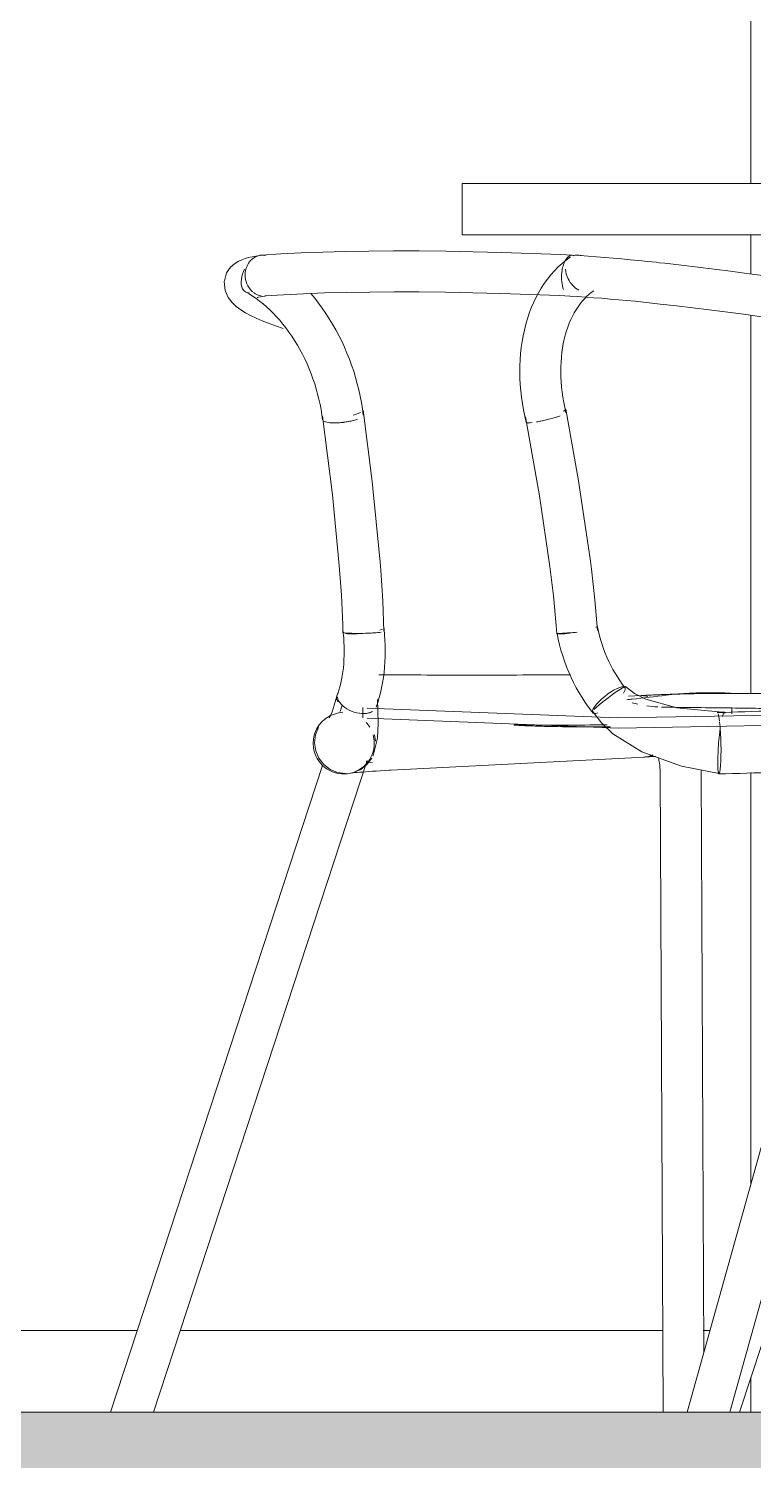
# Model space of a CAD drawing. Header units: inches. Extents: x 21386 to 98862, y -290 to 853.
# Drawn here: x 35759.2 to 35776.89, y -1.17 to 33.78 of the extents above; entities that cross this region are included whole.
import ezdxf

# ---------------------------------------------------------------- set-up
doc = ezdxf.new("R2010")
doc.units = ezdxf.units.IN
doc.header["$MEASUREMENT"] = 0
doc.linetypes.add('Grid Line 1_2_', pattern=[0.875, 0.5, -0.125, 0.125, -0.125])
for name, color, linetype, lineweight in [('A-FLOR', 192, 'Continuous', 13), ('A-FLOR-LEVL', 51, 'Continuous', 9), ('A-FLOR-PATT', 8, 'Continuous', 25), ('A-GLAZ-CWMG', 51, 'Continuous', 13), ('I-FURN', 30, 'Continuous', 13), ('I-WALL', 2, 'Continuous', 13)]:
    doc.layers.add(name, color=color, linetype=linetype, lineweight=lineweight)

# ---------------------------------------------------------------- blocks, each defined once
blk = doc.blocks.new('Struct_Xcel_Sports Complex_rvt-4-Building Section - East_West looking South')
at = {"layer": 'A-FLOR-PATT', "lineweight": 9}
h = blk.add_hatch(dxfattribs=at)
h.set_pattern_fill('FP_62', color=256, style=0, pattern_type=2)
h.set_pattern_definition([(50, (-87938.914, 98.42), (55.0854, -4.819842), [5.76, -63.36]), (355, (-87938.914, 98.42), (-10.65569, 57.76853), [4.608, -50.688]), (100.451, (-87934.323, 98.02), (44.429468, 52.94866), [4.895, -53.848]), (46.184, (-87938.914, 113.78), (81.96444, -12.71212), [8.64, -95.04]), (96.636, (-87932.084, 112.72), (71.7815, 74.81238), [7.343, -80.772]), (351.184, (-87938.91, 113.78), (71.78195, 74.81243), [6.912, -76.032]), (21, (-87931.234, 109.94), (45.84207, -30.92146), [5.76, -63.36]), (326, (-87931.234, 109.94), (18.687064, 55.691476), [4.608, -50.688]), (71.451, (-87927.414, 107.363), (64.52891, 24.77011), [4.895, -53.848]), (37.5, (-87938.914, 98.42), (0.9338946, 25.566816), [2.534, -47.539, 2.534, -48.922, -50.88]), (37.5, (-87938.914, 98.42), (0.9338946, 25.566816), [-101.53, 2.534, -48.346]), (7.5, (-87938.914, 98.42), (20.20404, 30.291303), [2.534, -26.803, 2.534, -46.387, -19.392]), (7.5, (-87938.914, 98.42), (20.20404, 30.291303), [-78.259, 2.534, -16.858]), (327.5, (-87956.04, 98.42), (40.9977845, -1.7324026), [2.534, -16.666, 2.534, -57.37, -79.488]), (327.5, (-87956.04, 98.42), (40.9977845, -1.7324026), [-79.104, 2.534, -76.954]), (317.5, (-87963.72, 98.42), (44.788883, 7.687839), [2.534, -22.426, 2.534, -37.248, -56.448]), (317.5, (-87963.72, 98.42), (44.788883, 7.687839), [-64.742, 2.534, -53.914])])
h.paths.add_polyline_path([(-26273.39, -6), (-22066.14, -6), (-22066.14, 0), (-26273.39, 0), (-26273.39, -1.696)], flags=0)
at = {"layer": 'A-FLOR', "color": 7}
blk.add_line((-22066.14, 0), (-26273.39, 0), dxfattribs=at)
blk = doc.blocks.new('Falcon 7700 Series Pedestal Base - 36_ Square Top x 30_ - Wheelchair Height-460525-Building Section - East_West looking South')
at = {"layer": 'I-FURN', "color": 8, "lineweight": 9}
for p, q in [((-26223.344, 30), (-26197.888, 30)), ((-26223.344, 30), (-26223.344, 28.75)), ((-26197.888, 28.75), (-26223.344, 28.75))]:
    blk.add_line(p, q, dxfattribs=at)
blk = doc.blocks.new('HermanMiller_Collection_Air-Chair_SideChair_Arms - Arms-V156-Building Section - East_West looking South')
at = {"layer": 'I-FURN', "color": 8, "lineweight": 9}
for p, q in [((-26140.867, 27.627), (-26140.869, 27.605)), ((-26123.792, 20.719), (-26129.567, 0)), ((-26128.529, 0), (-26122.828, 20.451)), ((-26131.079, 17.721), (-26131.079, 17.711)), ((-26130.695, 17.496), (-26130.997, 17.48)), ((-26128.709, 17.552), (-26124.661, 17.551)), ((-26138.125, 17.42), (-26138.098, 17.342)), ((-26137.987, 17.26), (-26138.036, 17.109)), ((-26137.487, 17.208), (-26137.487, 16.957)), ((-26128.476, 17.195), (-26128.476, 17.053)), ((-26128.639, 17.066), (-26128.657, 17.091)), ((-26137.198, 16.537), (-26137.173, 16.387)), ((-26138.468, 15.793), (-26143.65, 0)), ((-26142.598, 0), (-26137.378, 15.909)), ((-26137.407, 15.885), (-26137.247, 15.858)), ((-26136.799, 15.675), (-26130.611, 15.998)), ((-26130.228, 15.645), (-26130.151, 0)), ((-26129.229, 15.671), (-26129.228, 15.65)), ((-26129.158, 1.459), (-26129.228, 15.65)), ((-26142.603, 0), (-26142.599, 0)), ((-26128.535, 0), (-26128.53, 0))]:
    blk.add_line(p, q, dxfattribs=at)
at = {"layer": 'I-FURN', "color": 8, "lineweight": 9, "flags": 128}
for points in [[(-26139.955, 28.25), (-26139.486, 28.28), (-26138.989, 28.306), (-26138.465, 28.326), (-26137.914, 28.34), (-26137.337, 28.35), (-26136.735, 28.353), (-26136.11, 28.352), (-26135.461, 28.345), (-26134.79, 28.332), (-26134.097, 28.314), (-26133.385, 28.291), (-26132.654, 28.263), (-26132.378, 28.251)], [(-26140.867, 27.627), (-26140.811, 27.817), (-26140.717, 27.954), (-26140.619, 28.041), (-26140.527, 28.098), (-26140.442, 28.137), (-26140.359, 28.167), (-26140.275, 28.191), (-26140.19, 28.211), (-26140.1, 28.228), (-26140.006, 28.243), (-26139.979, 28.247)], [(-26132.414, 28.206), (-26132.519, 28.13), (-26132.619, 28.048), (-26132.716, 27.961), (-26132.807, 27.868), (-26132.895, 27.77), (-26132.978, 27.667), (-26133.056, 27.559), (-26133.129, 27.447), (-26133.198, 27.331), (-26133.262, 27.211), (-26133.321, 27.088), (-26133.375, 26.961), (-26133.424, 26.83), (-26133.469, 26.697), (-26133.509, 26.561), (-26133.543, 26.422), (-26133.574, 26.281), (-26133.599, 26.138), (-26133.619, 25.993), (-26133.635, 25.845), (-26133.646, 25.697), (-26133.652, 25.547), (-26133.653, 25.395), (-26133.65, 25.243), (-26133.642, 25.09), (-26133.63, 24.936), (-26133.613, 24.782), (-26133.591, 24.628), (-26133.565, 24.474), (-26133.534, 24.32), (-26133.499, 24.167)], [(-26132.376, 28.251), (-26132.18, 28.238), (-26131.982, 28.224), (-26131.781, 28.209), (-26131.578, 28.193), (-26131.373, 28.176), (-26131.166, 28.158), (-26130.958, 28.139), (-26130.748, 28.118), (-26130.538, 28.097), (-26130.328, 28.075), (-26130.252, 28.066)], [(-26125.131, 27.348), (-26125.482, 27.409), (-26125.84, 27.468), (-26126.205, 27.527), (-26126.577, 27.585), (-26126.955, 27.642), (-26127.338, 27.698), (-26127.725, 27.753), (-26128.116, 27.806), (-26128.511, 27.858), (-26128.909, 27.909), (-26129.309, 27.958), (-26129.711, 28.005), (-26130.113, 28.051), (-26130.252, 28.066)], [(-26140.869, 27.605), (-26140.847, 27.389), (-26140.772, 27.218), (-26140.677, 27.092), (-26140.575, 26.996), (-26140.467, 26.915), (-26140.352, 26.843), (-26140.228, 26.776), (-26140.093, 26.712), (-26139.946, 26.648), (-26139.787, 26.586), (-26139.615, 26.523), (-26139.43, 26.461)], [(-26140.35, 27.355), (-26140.264, 27.306), (-26140.179, 27.252), (-26140.093, 27.193), (-26140.008, 27.13), (-26139.923, 27.062), (-26139.839, 26.99), (-26139.757, 26.913), (-26139.675, 26.833), (-26139.595, 26.748), (-26139.516, 26.66), (-26139.439, 26.567), (-26139.364, 26.472), (-26139.291, 26.372), (-26139.22, 26.27), (-26139.151, 26.164), (-26139.085, 26.056), (-26139.022, 25.944), (-26138.961, 25.831), (-26138.903, 25.715), (-26138.849, 25.597), (-26138.797, 25.477), (-26138.749, 25.355), (-26138.704, 25.233), (-26138.662, 25.109), (-26138.624, 24.984), (-26138.589, 24.858), (-26138.558, 24.732), (-26138.531, 24.605), (-26138.507, 24.479), (-26138.487, 24.353), (-26138.471, 24.228)], [(-26139.875, 27.253), (-26139.421, 27.283), (-26138.937, 27.307), (-26138.425, 27.327), (-26137.884, 27.341), (-26137.317, 27.35), (-26136.725, 27.353), (-26136.107, 27.352), (-26135.466, 27.344), (-26134.802, 27.332), (-26134.116, 27.314), (-26133.41, 27.291), (-26132.685, 27.263), (-26132.428, 27.252)], [(-26138.758, 27.313), (-26138.662, 27.196), (-26138.568, 27.076), (-26138.477, 26.953), (-26138.389, 26.826), (-26138.305, 26.696), (-26138.224, 26.563), (-26138.146, 26.427), (-26138.072, 26.289), (-26138.002, 26.148), (-26137.936, 26.005), (-26137.873, 25.86), (-26137.815, 25.713), (-26137.76, 25.564), (-26137.71, 25.414), (-26137.664, 25.263), (-26137.621, 25.111), (-26137.584, 24.958), (-26137.55, 24.804), (-26137.521, 24.65), (-26137.497, 24.496), (-26137.477, 24.342)], [(-26131.85, 27.38), (-26131.909, 27.337), (-26131.967, 27.29), (-26132.024, 27.239), (-26132.078, 27.183), (-26132.132, 27.123), (-26132.183, 27.059), (-26132.233, 26.991), (-26132.281, 26.918), (-26132.326, 26.842), (-26132.369, 26.761), (-26132.409, 26.676), (-26132.447, 26.587), (-26132.482, 26.495), (-26132.514, 26.399), (-26132.543, 26.299), (-26132.569, 26.196), (-26132.592, 26.091), (-26132.611, 25.982), (-26132.627, 25.87), (-26132.639, 25.756), (-26132.647, 25.64), (-26132.652, 25.521), (-26132.653, 25.401), (-26132.651, 25.279), (-26132.644, 25.156), (-26132.634, 25.032), (-26132.62, 24.907), (-26132.603, 24.781), (-26132.581, 24.655), (-26132.556, 24.529), (-26132.528, 24.402)], [(-26140.067, 27.21), (-26140.057, 27.213), (-26140.032, 27.221), (-26139.992, 27.231), (-26139.941, 27.241), (-26139.878, 27.251), (-26139.85, 27.256)], [(-26132.43, 27.252), (-26132.24, 27.24), (-26132.047, 27.226), (-26131.85, 27.212), (-26131.652, 27.196), (-26131.451, 27.179), (-26131.249, 27.162), (-26131.045, 27.143), (-26130.84, 27.123), (-26130.634, 27.102), (-26130.428, 27.08), (-26130.361, 27.072)], [(-26125.304, 26.363), (-26125.649, 26.423), (-26126.002, 26.482), (-26126.362, 26.54), (-26126.729, 26.597), (-26127.102, 26.653), (-26127.48, 26.708), (-26127.862, 26.762), (-26128.249, 26.815), (-26128.64, 26.867), (-26129.033, 26.917), (-26129.429, 26.965), (-26129.826, 27.012), (-26130.224, 27.057), (-26130.361, 27.072)], [(-26131.93, 20.78), (-26132.222, 22.744), (-26132.531, 24.486)], [(-26138.472, 24.323), (-26138.23, 22.401), (-26138.06, 20.671)], [(-26137.063, 20.756), (-26137.259, 22.72), (-26137.481, 24.462)], [(-26133.513, 24.299), (-26133.176, 22.377), (-26132.921, 20.647)], [(-26138.06, 20.671), (-26138.009, 19.953), (-26137.978, 19.232), (-26137.974, 19.041)], [(-26136.974, 19.062), (-26137, 19.812), (-26137.047, 20.56), (-26137.063, 20.756)], [(-26132.921, 20.647), (-26132.834, 19.929), (-26132.768, 19.207), (-26132.754, 19.017)], [(-26131.757, 19.086), (-26131.82, 19.837), (-26131.904, 20.584), (-26131.93, 20.78)], [(-26138.1, 17.551), (-26138.073, 17.631), (-26138.049, 17.714), (-26138.026, 17.8), (-26138.007, 17.889), (-26137.989, 17.981), (-26137.974, 18.076), (-26137.962, 18.174), (-26137.952, 18.274), (-26137.946, 18.376), (-26137.941, 18.48), (-26137.94, 18.585), (-26137.941, 18.692), (-26137.946, 18.801), (-26137.953, 18.91), (-26137.963, 19.02), (-26137.966, 19.052)], [(-26137.157, 17.218), (-26137.119, 17.332), (-26137.084, 17.448), (-26137.054, 17.567), (-26137.027, 17.688), (-26137.004, 17.812), (-26136.984, 17.937), (-26136.968, 18.064), (-26136.956, 18.192), (-26136.947, 18.322), (-26136.942, 18.453), (-26136.94, 18.585), (-26136.942, 18.719), (-26136.947, 18.853), (-26136.956, 18.987), (-26136.968, 19.122), (-26136.972, 19.161)], [(-26132.745, 19.015), (-26132.717, 18.877), (-26132.685, 18.74), (-26132.649, 18.603), (-26132.608, 18.468), (-26132.563, 18.334), (-26132.514, 18.201), (-26132.461, 18.07), (-26132.403, 17.941), (-26132.342, 17.815), (-26132.277, 17.69), (-26132.209, 17.568), (-26132.136, 17.448), (-26132.06, 17.331), (-26131.981, 17.217), (-26131.898, 17.106), (-26131.874, 17.075)], [(-26131.089, 17.694), (-26131.152, 17.778), (-26131.214, 17.864), (-26131.273, 17.953), (-26131.329, 18.045), (-26131.383, 18.138), (-26131.434, 18.234), (-26131.482, 18.333), (-26131.528, 18.432), (-26131.57, 18.534), (-26131.609, 18.637), (-26131.645, 18.741), (-26131.678, 18.846), (-26131.707, 18.953), (-26131.733, 19.059), (-26131.756, 19.167), (-26131.762, 19.197)], [(-26138.122, 17.486), (-26138.182, 17.262), (-26138.238, 17.101), (-26138.286, 16.996), (-26138.309, 16.958), (-26138.31, 16.955)], [(-26138.08, 17.57), (-26138.119, 17.498), (-26138.125, 17.42)], [(-26131.529, 17.42), (-26131.424, 17.498), (-26131.323, 17.57), (-26131.233, 17.633), (-26131.159, 17.681), (-26131.106, 17.711), (-26131.079, 17.721)], [(-26131.077, 17.72), (-26130.858, 17.551), (-26130.577, 17.407), (-26129.822, 17.196), (-26128.711, 17.092), (-26128.657, 17.091)], [(-26130.708, 17.495), (-26130.682, 17.497), (-26130.656, 17.498), (-26130.629, 17.5), (-26130.6, 17.502), (-26130.57, 17.504), (-26130.538, 17.505), (-26130.506, 17.507), (-26130.472, 17.509), (-26130.436, 17.511), (-26130.4, 17.512), (-26130.362, 17.514), (-26130.324, 17.516), (-26130.284, 17.518), (-26130.243, 17.519), (-26130.201, 17.521), (-26130.158, 17.523), (-26130.115, 17.524), (-26130.07, 17.526), (-26130.025, 17.527), (-26129.98, 17.529), (-26129.933, 17.53), (-26129.886, 17.532), (-26129.839, 17.533), (-26129.792, 17.535), (-26129.744, 17.536), (-26129.695, 17.537), (-26129.647, 17.539), (-26129.599, 17.54), (-26129.55, 17.541), (-26129.502, 17.542), (-26129.454, 17.543), (-26129.406, 17.544), (-26129.358, 17.545), (-26129.311, 17.546), (-26129.264, 17.547), (-26129.217, 17.548), (-26129.171, 17.548), (-26129.126, 17.549), (-26129.082, 17.55), (-26129.038, 17.55), (-26128.995, 17.551), (-26128.953, 17.551), (-26128.912, 17.552), (-26128.872, 17.552), (-26128.833, 17.552), (-26128.795, 17.552), (-26128.758, 17.552), (-26128.723, 17.552), (-26128.709, 17.552)], [(-26137.381, 17.193), (-26131.258, 16.956), (-26125.126, 17.064), (-26121.317, 17.307)], [(-26137.129, 17.406), (-26137.116, 17.13), (-26137.11, 16.828), (-26137.129, 16.455), (-26137.236, 16.033), (-26137.24, 16.024)], [(-26131.847, 17.159), (-26131.794, 17.207), (-26131.72, 17.27), (-26131.63, 17.342), (-26131.529, 17.42)], [(-26126.321, 17.173), (-26126.453, 17.167), (-26126.59, 17.161), (-26126.731, 17.155), (-26126.877, 17.149), (-26127.026, 17.143), (-26127.179, 17.137), (-26127.336, 17.132), (-26127.495, 17.126), (-26127.658, 17.12), (-26127.823, 17.115), (-26127.99, 17.109), (-26128.159, 17.104), (-26128.331, 17.098), (-26128.503, 17.093), (-26128.677, 17.088), (-26128.837, 17.084)], [(-26138.155, 17.056), (-26138.082, 17.074), (-26138.025, 17.084), (-26137.972, 17.092)], [(-26137.382, 16.943), (-26131.244, 16.705), (-26125.099, 16.815), (-26121.313, 17.056)], [(-26131.877, 17.12), (-26131.661, 16.832), (-26131.385, 16.565), (-26130.679, 16.122), (-26129.705, 15.777), (-26128.789, 15.597)], [(-26128.657, 17.091), (-26128.68, 17.066), (-26128.705, 16.991)], [(-26138.663, 16.344), (-26138.639, 16.537), (-26138.566, 16.717)], [(-26128.761, 16.696), (-26128.781, 16.537), (-26128.801, 16.344)], [(-26137.91, 15.597), (-26138.103, 15.622), (-26138.284, 15.697), (-26138.44, 15.816), (-26138.559, 15.97), (-26138.636, 16.151), (-26138.663, 16.344)], [(-26128.801, 16.344), (-26128.815, 16.151), (-26128.823, 15.97), (-26128.824, 15.816), (-26128.818, 15.697), (-26128.805, 15.622), (-26128.787, 15.597)], [(-26137.268, 15.97), (-26137.385, 15.816), (-26137.538, 15.697), (-26137.717, 15.622)], [(-26130.598, 15.999), (-26130.581, 16), (-26130.561, 16.001), (-26130.54, 16.003), (-26130.516, 16.004), (-26130.491, 16.006), (-26130.464, 16.007), (-26130.435, 16.009), (-26130.405, 16.01), (-26130.373, 16.012), (-26130.339, 16.014)], [(-26130.273, 15.986), (-26130.264, 15.952), (-26130.257, 15.918), (-26130.25, 15.882), (-26130.244, 15.846), (-26130.239, 15.809), (-26130.235, 15.772), (-26130.232, 15.734), (-26130.23, 15.696), (-26130.229, 15.658), (-26130.228, 15.645)], [(-26137.785, 15.604), (-26137.776, 15.605), (-26137.753, 15.608), (-26137.719, 15.612), (-26137.675, 15.617), (-26137.623, 15.622), (-26137.563, 15.627), (-26137.495, 15.632), (-26137.421, 15.638), (-26137.339, 15.644), (-26137.251, 15.649), (-26137.157, 15.655), (-26137.056, 15.661), (-26136.95, 15.667), (-26136.838, 15.673), (-26136.799, 15.675)], [(-26126.25, 15.675), (-26126.385, 15.669), (-26126.525, 15.663), (-26126.668, 15.657), (-26126.816, 15.65), (-26126.967, 15.644), (-26127.122, 15.638), (-26127.281, 15.633), (-26127.442, 15.627), (-26127.606, 15.621), (-26127.773, 15.615), (-26127.942, 15.61), (-26128.113, 15.604), (-26128.286, 15.599), (-26128.46, 15.594), (-26128.635, 15.589), (-26128.796, 15.585)]]:
    blk.add_lwpolyline(points, dxfattribs=at)
at = {"layer": 'I-FURN', "color": 8, "lineweight": 9}
for centre, major_axis, ratio, start_param, end_param in [((-26140.109, 27.793), (0.241, 0.438), 0.575844, 0.052593, 0.576192), ((-26132.132, 27.793), (-0.282, 0.413), 0.716528, 5.57384, 6.097439), ((-26140.109, 27.793), (0.241, 0.438), 0.575844, 2.146988, 3.455985), ((-26140.109, 27.793), (0.241, 0.438), 0.575844, 1.623389, 2.146988), ((-26132.132, 27.793), (-0.282, 0.413), 0.716528, 0.861451, 1.38505), ((-26132.132, 27.793), (-0.282, 0.413), 0.716528, 1.38505, 2.170448), ((-26133.022, 24.392), (0.491, 0.093), 0.137076, 5.750632, 6.274231), ((-26133.022, 24.392), (0.491, 0.093), 0.137076, 0, 0.252845), ((-26137.974, 24.285), (0.497, 0.057), 0.234229, 3.138866, 3.141593), ((-26137.974, 24.285), (0.497, 0.057), 0.234229, 3.400666, 3.924264), ((-26137.974, 24.285), (0.497, 0.057), 0.234229, 3.93217, 4.186064), ((-26137.974, 24.285), (0.497, 0.057), 0.234229, 4.197005, 4.447863), ((-26137.974, 24.285), (0.497, 0.057), 0.234229, 4.452168, 4.709663), ((-26137.974, 24.285), (0.497, 0.057), 0.234229, 4.713014, 4.971462), ((-26137.974, 24.285), (0.497, 0.057), 0.234229, 4.975221, 5.233261), ((-26137.977, 24.392), (0.495, 0.07), 0.185134, 5.21887, 5.480669), ((-26137.974, 24.285), (0.497, 0.057), 0.234229, 5.239572, 5.495061), ((-26137.977, 24.392), (0.495, 0.07), 0.185134, 5.480669, 5.742468), ((-26133.013, 24.285), (0.486, 0.118), 0.11091, 3.117428, 3.141593), ((-26133.013, 24.285), (0.486, 0.118), 0.11091, 3.379228, 3.902826), ((-26133.013, 24.285), (0.486, 0.118), 0.11091, 4.192229, 4.426425), ((-26133.013, 24.285), (0.486, 0.118), 0.11091, 4.449986, 4.688225), ((-26133.013, 24.285), (0.486, 0.118), 0.11091, 4.712585, 4.950024), ((-26133.013, 24.285), (0.486, 0.118), 0.11091, 4.977051, 5.211823), ((-26133.013, 24.285), (0.486, 0.118), 0.11091, 5.243425, 5.473623), ((-26137.474, 19.052), (0.5, 0.01), 0.069551, 2.877975, 3.139774), ((-26137.474, 19.052), (0.5, 0.01), 0.069551, 3.141593, 3.925172), ((-26137.469, 19.106), (0.497, 0.055), 0.180952, 3.008611, 3.27041), ((-26137.469, 19.106), (0.497, 0.055), 0.180952, 3.532209, 3.794009), ((-26137.469, 19.106), (0.497, 0.055), 0.180952, 3.794009, 4.579407), ((-26137.474, 19.052), (0.5, 0.01), 0.069551, 3.925172, 5.495969), ((-26137.474, 19.052), (0.5, 0.01), 0.069551, 5.495969, 5.757768), ((-26137.469, 19.106), (0.497, 0.055), 0.180952, 5.626605, 5.888404), ((-26132.253, 19.106), (0.492, 0.091), 0.107353, 2.992907, 4.040105), ((-26132.256, 19.052), (0.499, 0.035), 0.020295, 2.880196, 3.141593), ((-26132.256, 19.052), (0.499, 0.035), 0.020295, 3.141996, 3.927394), ((-26132.256, 19.052), (0.499, 0.035), 0.020295, 3.927394, 4.712792), ((-26132.253, 19.106), (0.492, 0.091), 0.107353, 4.040105, 4.301904), ((-26132.253, 19.106), (0.492, 0.091), 0.107353, 5.872701, 6.396299), ((-26137.628, 17.385), (-0.471, 0.167), 0.596783, 0, 0.053822), ((-26131.481, 17.385), (0.393, 0.31), 0.26753, 0.631223, 2.202019), ((-26131.481, 17.385), (0.393, 0.31), 0.26753, 5.605411, 6.914408), ((-26135.455, 101.858), (0, 84.692), 0.707107, 3.217566, 3.231436), ((-26137.628, 17.385), (-0.471, 0.167), 0.596783, 0.315622, 0.839221), ((-26137.628, 17.385), (-0.471, 0.167), 0.596783, 0.839221, 1.886418), ((-26131.481, 17.385), (0.393, 0.31), 0.26753, 2.202019, 3.772816), ((-26137.952, 16.334), (-0.202, 0.722), 0.995009, 0, 1.3209), ((-26137.628, 17.385), (-0.471, 0.167), 0.596783, 1.903362, 2.410017), ((-26137.952, 16.334), (-0.202, 0.722), 0.995009, 4.986091, 5.185919), ((-26137.628, 17.385), (-0.471, 0.167), 0.596783, 2.410017, 2.671816), ((-26128.817, 16.334), (-0.02, 0.75), 0.096081, 5.515178, 5.996591), ((-26128.817, 16.334), (-0.02, 0.75), 0.096081, 4.687594, 5.472992), ((-26137.952, 16.334), (-0.202, 0.722), 0.995009, 4.462492, 4.714879), ((-26137.952, 16.334), (-0.202, 0.722), 0.995009, 1.3209, 2.891696), ((-26137.952, 16.334), (-0.202, 0.722), 0.995009, 2.891696, 4.462492), ((-26128.817, 16.334), (-0.02, 0.75), 0.096081, 3.116798, 4.687594), ((-26128.817, 16.334), (-0.02, 0.75), 0.096081, 2.854998, 3.116798)]:
    blk.add_ellipse(centre, major_axis=major_axis, ratio=ratio, start_param=start_param, end_param=end_param, dxfattribs=at)
for points, knots in [([(-26140.356, 27.825), (-26140.349, 27.881), (-26140.32, 27.989), (-26140.221, 28.139), (-26140.12, 28.206), (-26140.057, 28.228)], [-1, -1, -1, -1, -0.7857143, -0.5714286, -0.2857143, -0.2857143, -0.2857143, -0.2857143]), ([(-26139.979, 28.247), (-26139.973, 28.248), (-26139.933, 28.252), (-26139.893, 28.251), (-26139.86, 28.245)], [-0.1714327, -0.1714327, -0.1714327, -0.1714327, -0.1428571, 0, 0, 0, 0]), ([(-26132.629, 27.825), (-26132.623, 27.881), (-26132.602, 27.989), (-26132.542, 28.139), (-26132.47, 28.225), (-26132.4, 28.253), (-26132.365, 28.251), (-26132.348, 28.245)], [-1, -1, -1, -1, -0.785714, -0.571429, -0.285714, -0.142857, 0, 0, 0, 0]), ([(-26140.173, 27.353), (-26140.194, 27.37), (-26140.265, 27.44), (-26140.35, 27.598), (-26140.364, 27.751), (-26140.356, 27.825)], [-0.6825915, -0.6825915, -0.6825915, -0.6825915, -0.5714286, -0.2857143, 0, 0, 0, 0]), ([(-26139.97, 27.257), (-26140.019, 27.266), (-26140.084, 27.289), (-26140.14, 27.328), (-26140.154, 27.339)], [-0.9989319, -0.9989319, -0.9989319, -0.9989319, -0.7857143, -0.7142857, -0.7142857, -0.7142857, -0.7142857]), ([(-26137.096, 18.004), (-26136.319, 18), (-26134.781, 17.997), (-26133.197, 18.001), (-26132.417, 18.003)], [-0.9268801, -0.9268801, -0.9268801, -0.9268801, -0.5, -0.0910372, -0.0910372, -0.0910372, -0.0910372]), ([(-26130.196, 17.215), (-26129.91, 17.212), (-26129.333, 17.205), (-26128.76, 17.198), (-26128.476, 17.195)], [-0.9960968, -0.9960968, -0.9960968, -0.9960968, -0.5, 0, 0, 0, 0]), ([(-26128.476, 17.195), (-26128.254, 17.192), (-26127.816, 17.186), (-26127.187, 17.177), (-26126.662, 17.169), (-26126.356, 17.164), (-26126.239, 17.162)], [-1, -1, -1, -1, -0.75, -0.5, -0.25, -0.0877777, -0.0877777, -0.0877777, -0.0877777]), ([(-26131.443, 16.733), (-26131.554, 16.733), (-26131.982, 16.732), (-26132.41, 16.735), (-26132.727, 16.739)], [-0.6740348, -0.6740348, -0.6740348, -0.6740348, -0.5, 0, 0, 0, 0]), ([(-26130.635, 15.997), (-26130.579, 15.998), (-26130.5, 16.01), (-26130.426, 16.04), (-26130.405, 16.05)], [0, 0, 0, 0, 0.1666667, 0.2358641, 0.2358641, 0.2358641, 0.2358641])]:
    blk.add_open_spline(points, degree=3, knots=knots, dxfattribs=at)
for points in [[(-26132.587, 27.411), (-26132.608, 27.466), (-26132.638, 27.598), (-26132.637, 27.751), (-26132.629, 27.825)], [(-26130.525, 17.477), (-26130.573, 17.49), (-26130.622, 17.497), (-26130.672, 17.496)], [(-26128.451, 17.548), (-26128.527, 17.555), (-26128.712, 17.566), (-26129.058, 17.57), (-26129.432, 17.56), (-26129.791, 17.539), (-26129.995, 17.519), (-26130.081, 17.508)], [(-26130.908, 17.41), (-26130.952, 17.405), (-26130.996, 17.401), (-26131.039, 17.396)], [(-26130.91, 17.322), (-26130.864, 17.309), (-26130.818, 17.296), (-26130.771, 17.285)], [(-26130.556, 17.245), (-26130.466, 17.231), (-26130.375, 17.224), (-26130.283, 17.219)], [(-26132.727, 16.739), (-26132.779, 16.74), (-26132.9, 16.742), (-26133.114, 16.748), (-26133.334, 16.755), (-26133.535, 16.763), (-26133.692, 16.771), (-26133.785, 16.777), (-26133.805, 16.782), (-26133.747, 16.784), (-26133.663, 16.784), (-26133.611, 16.783)], [(-26133.611, 16.783), (-26133.294, 16.779), (-26132.659, 16.774), (-26132.024, 16.779), (-26131.706, 16.784)], [(-26131.706, 16.784), (-26131.652, 16.784), (-26131.588, 16.785), (-26131.519, 16.784)]]:
    blk.add_open_spline(points, degree=3, dxfattribs=at)
blk = doc.blocks.new('HermanMiller_Collection_Air-Chair_SideChair_Arms - Arms-V164-Building Section - East_West looking South')
at = {"layer": 'I-FURN', "color": 8, "lineweight": 9}
for p, q in [((-26128.289, 0), (-26123.092, 15.84)), ((-26128.295, 0), (-26128.291, 0))]:
    blk.add_line(p, q, dxfattribs=at)
blk = doc.blocks.new('Rectangular Mullion - Exterior 2_ x 4_5_-1135280-Building Section - East_West looking South')
at = {"layer": 'A-GLAZ-CWMG', "color": 8, "lineweight": 9}
for p, q in [((-26161.828, 2), (-26142.991, 2)), ((-26141.949, 2), (-26130.16, 2)), ((-26129.177, 2), (-26129.007, 2))]:
    blk.add_line(p, q, dxfattribs=at)

msp = doc.modelspace()

# ---------------------------------------------------------------- linework, layer by layer
at = {"layer": 'A-FLOR-LEVL', "linetype": 'Grid Line 1_2_'}
msp.add_line((35347.523, 0), (40226.208, 0), dxfattribs=at)
at = {"layer": 'I-WALL', "color": 8, "lineweight": 9}
for p, q in [((35776.832, 30), (35776.832, 144.688)), ((35776.832, 27.786), (35776.832, 28.75)), ((35776.832, 17.54), (35776.832, 26.783)), ((35776.832, 5.552), (35776.832, 15.618)), ((35776.832, 0), (35776.832, 0.854))]:
    msp.add_line(p, q, dxfattribs=at)

# ---------------------------------------------------------------- block references
at = {"color": 170, "lineweight": 5}
msp.add_blockref('Struct_Xcel_Sports Complex_rvt-4-Building Section - East_West looking South', (61904.847, 0), dxfattribs=at)
at = {"layer": 'A-GLAZ-CWMG', "color": 8, "lineweight": 9}
msp.add_blockref('Rectangular Mullion - Exterior 2_ x 4_5_-1135280-Building Section - East_West looking South', (61904.847, 0), dxfattribs=at)
at = {"layer": 'I-FURN', "color": 8, "lineweight": 9}
for name, p in [('Falcon 7700 Series Pedestal Base - 36_ Square Top x 30_ - Wheelchair Height-460525-Building Section - East_West looking South', (61993.13, 0)), ('HermanMiller_Collection_Air-Chair_SideChair_Arms - Arms-V156-Building Section - East_West looking South', (61904.847, 0)), ('HermanMiller_Collection_Air-Chair_SideChair_Arms - Arms-V164-Building Section - East_West looking South', (61904.847, 0))]:
    msp.add_blockref(name, p, dxfattribs=at)

doc.saveas('drawing.dxf')
